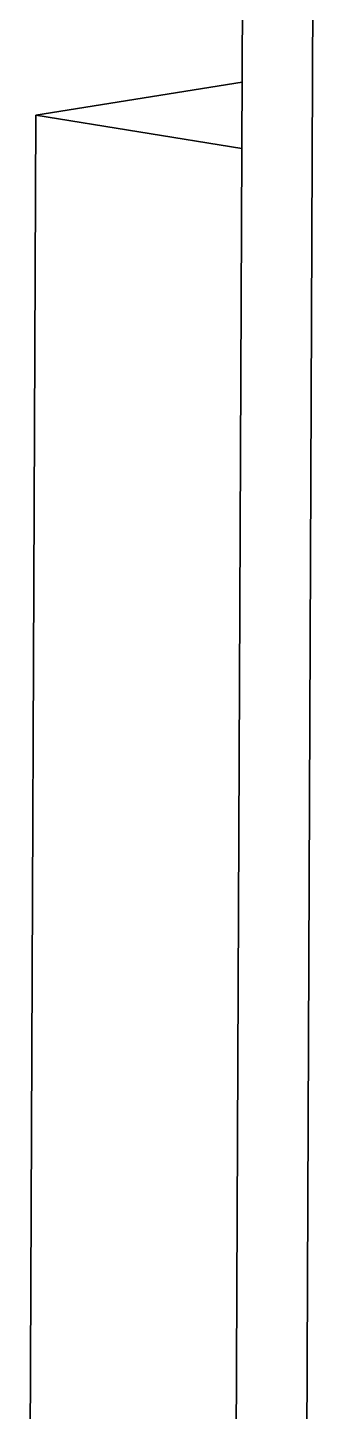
# Model space of a CAD drawing. Extents: x 386 to 1090, y 188 to 736.
# Drawn here: x 909.51 to 911.87, y 593.59 to 604.91 of the extents above; entities that cross this region are included whole.
import ezdxf

# ---------------------------------------------------------------- set-up
doc = ezdxf.new("R2010")
doc.units = 0

msp = doc.modelspace()

# ---------------------------------------------------------------- linework, layer by layer
at = {"color": 7, "lineweight": 35}
for p, q in [((911.169, 583.065), (911.292, 611.687)), ((911.745, 582.972), (911.869, 611.594))]:
    msp.add_line(p, q, dxfattribs=at)
at = {"color": 7, "lineweight": 35, "ltscale": 0.042719}
msp.add_line((909.574, 604.195), (911.261, 604.467), dxfattribs=at)
at = {"color": 7, "lineweight": 35, "ltscale": 0.394782}
msp.add_line((909.506, 588.404), (909.574, 604.195), dxfattribs=at)
at = {"color": 7, "lineweight": 35, "ltscale": 0.042663}
msp.add_line((909.574, 604.195), (911.259, 603.924), dxfattribs=at)

doc.saveas('drawing.dxf')
